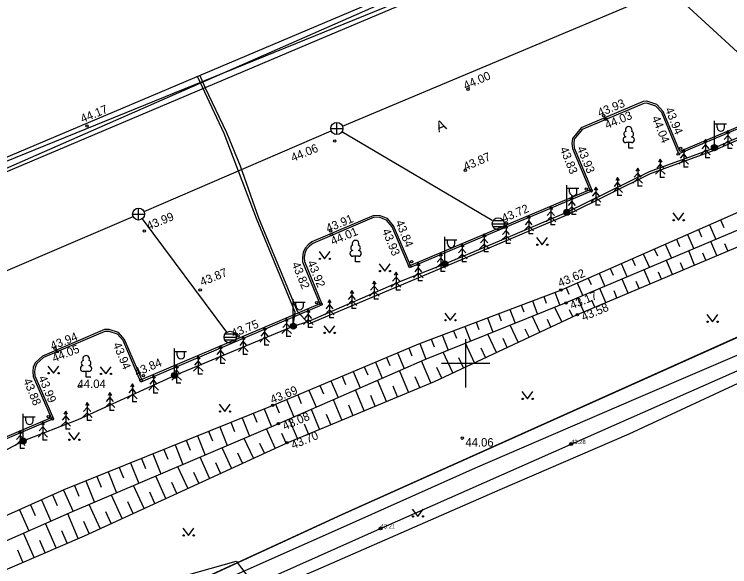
# Model space of a CAD drawing. Extents: x 543497 to 546634, y 6576026 to 6577859.
# Drawn here: x 545612.5 to 545671.9, y 6577533.1 to 6577579 of the extents above; entities that cross this region are included whole.
import ezdxf

# ---------------------------------------------------------------- set-up
doc = ezdxf.new("R2010")
doc.units = 0
for name, color, linetype in [('HALJASTUS', 7, 'Continuous'), ('HOONE', 7, 'Continuous'), ('HOONEDET', 7, 'Continuous'), ('KOORDPUNKT', 7, 'Continuous'), ('korgus-EH2000', 7, 'Continuous'), ('MPKAABEL', 7, 'Continuous'), ('PIIR', 7, 'Continuous'), ('POST', 7, 'Continuous'), ('PUU', 7, 'Continuous'), ('RELJEEF', 7, 'Continuous'), ('SITRASS', 7, 'Continuous'), ('SKKAEV', 7, 'Continuous'), ('SKTRASS', 7, 'Continuous'), ('TEE', 7, 'Continuous'), ('vork', 7, 'Continuous')]:
    doc.layers.add(name, color=color, linetype=linetype)

# ---------------------------------------------------------------- blocks, each defined once
blk = doc.blocks.new('VKORIS')
for p, q in [((0, 4), (0, -4)), ((-4, 0), (4, 0))]:
    blk.add_line(p, q)
blk = doc.blocks.new('LEHTP1')
for p, q in [((0.48, 0.95), (-0.48, 0.95)), ((0, 0), (0, 0.95)), ((0.76, 0), (0, 0))]:
    blk.add_line(p, q)
for centre, radius, start, end in [((0, 3.04), 0.554, 332.5799, 207.4201), ((-0.34, 2.35), 0.465, 109.0217, 253.1415), ((0.34, 2.35), 0.465, 286.8508, 70.9859), ((-0.47, 1.42), 0.475, 90.0016, 269.3953), ((0.47, 1.42), 0.475, 270.6047, 89.9984)]:
    blk.add_arc(centre, radius, start, end)
blk = doc.blocks.new('KUUSK1')
for p, q in [((0, 3), (-0.3, 2.5)), ((0.3, 2.5), (0, 3)), ((0, 3), (0, 0)), ((0, 1.3), (-0.8, 0.5)), ((0, 2.2), (-0.6, 1.5)), ((0.6, 1.5), (0, 2.2)), ((0.8, 0.5), (0, 1.3)), ((0.72, 0), (0, 0))]:
    blk.add_line(p, q)
blk = doc.blocks.new('MURU')
for p, q in [((-0.93, 1.21), (0, 0)), ((0, 0), (0.89, 1.21))]:
    blk.add_line(p, q)
for centre in [(-0.8, 0), (0.86, 0)]:
    blk.add_circle(centre, 0.11)
blk = doc.blocks.new('MEPOST')
for radius in [0.5, 0.45, 0.4, 0.35, 0.3, 0.25, 0.2, 0.15, 0.1, 0.05]:
    blk.add_circle((0, 0), radius)
blk = doc.blocks.new('VAPOST')
for p, q in [((0, 0.5), (0, 4.5)), ((0, 4), (2, 4)), ((0.45, 3.36), (0.45, 4)), ((1.68, 3.36), (1.68, 4))]:
    blk.add_line(p, q)
blk.add_arc((1.07, 3.36), 0.613, 180, 0)
blk = doc.blocks.new('REKAEV')
for p, q in [((-1, 0), (1, 0)), ((0.86, 0.5), (-0.86, 0.5)), ((0.86, -0.5), (-0.86, -0.5))]:
    blk.add_line(p, q)
blk.add_circle((0, 0), 1)
blk = doc.blocks.new('KAKAEV')
for p, q in [((-1, 0), (1, 0)), ((0, -1), (0, 1))]:
    blk.add_line(p, q)
blk.add_circle((0, 0), 1)

msp = doc.modelspace()

# ---------------------------------------------------------------- linework, layer by layer
at = {"layer": 'HALJASTUS'}
msp.add_lwpolyline([(545556.87, 6577498.132), (545578.261, 6577509.513), (545594.457, 6577518.487), (545605.308, 6577523.591), (545620.553, 6577530.623), (545630.954, 6577533.559), (545632.991, 6577530.881), (545637.561, 6577532.802), (545652.871, 6577539.503), (545663.588, 6577544.144), (545682.022, 6577552.729), (545701.911, 6577561.503), (545719.953, 6577568.894), (545729.67, 6577573.186), (545741.031, 6577578.228), (545755.742, 6577583.201), (545753.654, 6577588.781), (545753.111, 6577594.792)], dxfattribs=at)
at = {"layer": 'HOONE'}
msp.add_lwpolyline([(545571.441, 6577609.271), (545691.337, 6577660.01), (545712.594, 6577609.774), (545592.732, 6577559.017)], close=True, dxfattribs=at)
msp.add_lwpolyline([(545668.51, 6577591.106), (545668.958, 6577590.056), (545637.644, 6577576.814), (545603.104, 6577562.193), (545593.127, 6577557.968), (545592.732, 6577559.017)], dxfattribs=at)
at = {"layer": 'HOONEDET'}
for points in [[(545668.51, 6577591.106), (545593.127, 6577557.968)], [(545592.732, 6577559.017), (545668.958, 6577590.056)]]:
    msp.add_lwpolyline(points, dxfattribs=at)
at = {"layer": 'KOORDPUNKT'}
for centre, radius in [((545658.754, 6577543.29), 0.125), ((545658.754, 6577543.29), 0.0125), ((545658.754, 6577543.29), 0.011), ((545658.754, 6577543.29), 0.00955), ((545658.754, 6577543.29), 0.00807), ((545658.754, 6577543.29), 0.00659), ((545658.754, 6577543.29), 0.00511), ((545658.754, 6577543.29), 0.00363), ((545658.754, 6577543.29), 0.00215), ((545642.93, 6577536.272), 0.125), ((545642.93, 6577536.272), 0.0125), ((545642.93, 6577536.272), 0.011), ((545642.93, 6577536.272), 0.00955), ((545642.93, 6577536.272), 0.00807), ((545642.93, 6577536.272), 0.00659), ((545642.93, 6577536.272), 0.00511), ((545642.93, 6577536.272), 0.00363), ((545642.93, 6577536.272), 0.00215)]:
    msp.add_circle(centre, radius, dxfattribs=at)
at = {"layer": 'korgus-EH2000'}
for centre in [(545650.198, 6577572.779), (545661.465, 6577570.575), (545618.551, 6577569.711), (545661.62, 6577570.288), (545639.128, 6577568.463), (545667.645, 6577567.399), (545667.854, 6577567.868), (545649.972, 6577566.044), (545660.018, 6577564.482), (545660.44, 6577564.334), (545653.37, 6577561.67), (545623.312, 6577560.983), (545638.781, 6577560.994), (545638.839, 6577560.699), (545645.51, 6577558.441), (545645.354, 6577558.085), (545627.958, 6577556.091), (545657.903, 6577556.088), (545637.639, 6577555.047), (545637.993, 6577554.937), (545658.321, 6577555.012), (545659.275, 6577554.044), (545631.104, 6577552.283), (545615.904, 6577551.237), (545616.093, 6577550.957), (545623.242, 6577548.969), (545623.054, 6577548.572), (545617.924, 6577548.084), (545633.97, 6577546.505), (545615.342, 6577545.573), (545615.684, 6577545.386), (545634.458, 6577544.973), (545649.717, 6577543.781), (545635.168, 6577543.399)]:
    msp.add_circle(centre, 0.1, dxfattribs=at)
at = {"layer": 'MPKAABEL'}
for points in [[(545603.429, 6577539.456), (545610.631, 6577542.167), (545613.255, 6577543.547), (545617.826, 6577545.318), (545625.826, 6577548.99), (545635.685, 6577553.083), (545636.914, 6577553.471), (545644.659, 6577556.864), (545648.268, 6577558.261), (545652.805, 6577560.172), (545658.4, 6577562.55), (545665.261, 6577565.947), (545670.649, 6577567.911), (545679.82, 6577571.939), (545680.614, 6577572.043), (545682.663, 6577572.941), (545691.439, 6577576.582), (545701.584, 6577581.007), (545715.262, 6577586.869), (545727.871, 6577592.069), (545729.439, 6577592.763), (545729.971, 6577595.669), (545731.086, 6577597.404)], [(545627.929, 6577573.922), (545628.357, 6577572.952), (545630.131, 6577569.181), (545631.286, 6577566.422), (545632.813, 6577562.098), (545636.022, 6577554.328), (545636.985, 6577553.284), (545648.342, 6577558.076), (545658.484, 6577562.368), (545665.34, 6577565.763), (545670.725, 6577567.726), (545679.873, 6577571.744), (545680.668, 6577571.848), (545691.518, 6577576.398), (545701.663, 6577580.823), (545715.34, 6577586.685), (545727.947, 6577591.884)], [(545635.685, 6577553.083), (545635.838, 6577554.252), (545632.627, 6577562.026), (545629.949, 6577569.099), (545627.747, 6577573.845)]]:
    msp.add_lwpolyline(points, dxfattribs=at)
at = {"layer": 'PIIR'}
for points in [[(545673.8, 6577552.72), (545639.76, 6577537.43), (545600.27, 6577519.26), (545552.48, 6577632.65), (545626.85, 6577664.1), (545690.62, 6577691.07), (545694.95, 6577680.83), (545701.39, 6577683.56), (545743.83, 6577582.87), (545712.72, 6577569.73), (545673.8, 6577552.72)], [(544735.78, 6577003.33), (545244.51, 6577326.53), (545247.53, 6577327.48), (545255.02, 6577332.08), (545355.7, 6577393.55), (545396.67, 6577416.25), (545446.15, 6577442.67), (545483.43, 6577462.14), (545526.72, 6577483.94), (545567.61, 6577503.92), (545600.27, 6577519.26), (545639.76, 6577537.43), (545673.8, 6577552.72), (545712.72, 6577569.73), (545743.83, 6577582.87), (545764.02, 6577591.24), (545805.47, 6577607.21), (545907.89, 6577644.25), (545925.88, 6577650.4), (545918.84, 6577672.45), (545921.7, 6577673.29), (545969.55, 6577687.28)]]:
    msp.add_lwpolyline(points, dxfattribs=at)
at = {"layer": 'RELJEEF'}
for p, q in [((545670.239, 6577561.509), (545670.774, 6577560.292)), ((545671.155, 6577561.912), (545671.425, 6577561.297)), ((545669.324, 6577561.107), (545669.588, 6577560.504)), ((545667.493, 6577560.302), (545667.752, 6577559.712)), ((545668.408, 6577560.705), (545668.932, 6577559.511)), ((545666.577, 6577559.9), (545667.091, 6577558.731)), ((545670.851, 6577558.947), (545670.357, 6577560.115)), ((545671.772, 6577559.337), (545671.525, 6577559.921)), ((545665.662, 6577559.498), (545665.916, 6577558.919)), ((545669.01, 6577558.167), (545668.515, 6577559.335)), ((545669.931, 6577558.557), (545669.683, 6577559.141)), ((545663.831, 6577558.693), (545664.08, 6577558.126)), ((545664.746, 6577559.095), (545665.25, 6577557.95)), ((545667.168, 6577557.387), (545666.674, 6577558.554)), ((545662.915, 6577558.291), (545663.408, 6577557.169)), ((545668.089, 6577557.777), (545667.842, 6577558.361)), ((545661.084, 6577557.486), (545661.567, 6577556.388)), ((545662, 6577557.888), (545662.243, 6577557.333)), ((545665.327, 6577556.607), (545664.833, 6577557.773)), ((545666.247, 6577556.997), (545666, 6577557.58)), ((545660.169, 6577557.084), (545660.407, 6577556.541)), ((545663.485, 6577555.827), (545662.991, 6577556.992)), ((545664.406, 6577556.217), (545664.159, 6577556.8)), ((545658.338, 6577556.279), (545658.571, 6577555.748)), ((545659.253, 6577556.681), (545659.725, 6577555.607)), ((545661.643, 6577555.047), (545661.15, 6577556.212)), ((545657.412, 6577555.902), (545657.825, 6577554.813)), ((545662.564, 6577555.437), (545662.317, 6577556.019)), ((545655.542, 6577555.192), (545655.969, 6577554.067)), ((545656.477, 6577555.547), (545656.687, 6577554.994)), ((545659.802, 6577554.267), (545659.309, 6577555.431)), ((545660.722, 6577554.657), (545660.476, 6577555.239)), ((545653.672, 6577554.483), (545654.112, 6577553.322)), ((545654.607, 6577554.838), (545654.824, 6577554.266)), ((545657.982, 6577553.439), (545657.415, 6577554.648)), ((545658.887, 6577553.863), (545658.616, 6577554.442)), ((545651.802, 6577553.774), (545652.256, 6577552.577)), ((545652.737, 6577554.128), (545652.961, 6577553.539)), ((545656.17, 6577552.591), (545655.556, 6577553.902)), ((545650.867, 6577553.419), (545651.097, 6577552.811)), ((545657.076, 6577553.015), (545656.781, 6577553.645)), ((545648.997, 6577552.71), (545649.234, 6577552.084)), ((545649.932, 6577553.064), (545650.4, 6577551.831)), ((545654.359, 6577551.743), (545653.698, 6577553.155)), ((545655.265, 6577552.167), (545654.946, 6577552.848)), ((545647.127, 6577552), (545647.371, 6577551.357)), ((545648.062, 6577552.355), (545648.543, 6577551.086)), ((545652.548, 6577550.895), (545651.839, 6577552.409)), ((545653.453, 6577551.319), (545653.111, 6577552.051)), ((545646.192, 6577551.646), (545646.687, 6577550.34)), ((545650.736, 6577550.047), (545649.98, 6577551.663)), ((545644.347, 6577550.873), (545644.9, 6577549.559)), ((545645.269, 6577551.261), (545645.543, 6577550.611)), ((545648.925, 6577549.199), (545648.121, 6577550.916)), ((545651.642, 6577550.471), (545651.276, 6577551.253)), ((545643.426, 6577550.485), (545643.705, 6577549.821)), ((545649.83, 6577549.623), (545649.44, 6577550.456)), ((545641.582, 6577549.709), (545641.868, 6577549.031)), ((545642.504, 6577550.097), (545643.069, 6577548.755)), ((545647.107, 6577548.365), (545646.346, 6577550.194)), ((545648.019, 6577548.775), (545647.605, 6577549.659)), ((545640.661, 6577549.321), (545641.238, 6577547.951)), ((545645.261, 6577547.597), (545644.515, 6577549.39)), ((545638.817, 6577548.545), (545639.406, 6577547.146)), ((545639.739, 6577548.933), (545640.03, 6577548.241)), ((545643.414, 6577546.829), (545642.683, 6577548.586)), ((545646.184, 6577547.981), (545645.807, 6577548.886)), ((545637.896, 6577548.157), (545638.193, 6577547.451)), ((545644.337, 6577547.213), (545643.968, 6577548.1)), ((545636.052, 6577547.381), (545636.356, 6577546.661)), ((545636.974, 6577547.769), (545637.575, 6577546.342)), ((545641.567, 6577546.061), (545640.852, 6577547.781)), ((545642.491, 6577546.445), (545642.129, 6577547.314)), ((545635.131, 6577546.993), (545635.743, 6577545.538)), ((545639.721, 6577545.293), (545639.02, 6577546.977)), ((545633.283, 6577546.227), (545633.89, 6577544.73)), ((545634.209, 6577546.606), (545634.518, 6577545.87)), ((545637.874, 6577544.525), (545637.189, 6577546.172)), ((545640.644, 6577545.677), (545640.29, 6577546.528)), ((545631.43, 6577545.476), (545632.05, 6577543.944)), ((545632.356, 6577545.852), (545632.663, 6577545.094)), ((545638.797, 6577544.909), (545638.451, 6577545.742)), ((545630.503, 6577545.101), (545630.816, 6577544.326)), ((545636.027, 6577543.756), (545635.357, 6577545.368)), ((545636.951, 6577544.14), (545636.612, 6577544.955)), ((545628.649, 6577544.35), (545628.97, 6577543.558)), ((545629.576, 6577544.725), (545630.21, 6577543.159)), ((545634.197, 6577542.952), (545633.463, 6577544.548)), ((545627.722, 6577543.975), (545628.371, 6577542.373)), ((545632.38, 6577542.117), (545631.623, 6577543.762)), ((545635.105, 6577543.37), (545634.744, 6577544.156)), ((545625.868, 6577543.224), (545626.531, 6577541.587)), ((545626.795, 6577543.599), (545627.123, 6577542.79)), ((545633.288, 6577542.535), (545632.916, 6577543.345)), ((545624.942, 6577542.848), (545625.277, 6577542.021)), ((545630.562, 6577541.281), (545629.783, 6577542.976)), ((545631.471, 6577541.699), (545631.087, 6577542.534)), ((545623.088, 6577542.098), (545623.43, 6577541.253)), ((545624.015, 6577542.473), (545624.692, 6577540.801)), ((545628.745, 6577540.446), (545627.943, 6577542.19)), ((545621.234, 6577541.347), (545621.583, 6577540.485)), ((545622.161, 6577541.722), (545622.852, 6577540.015)), ((545626.928, 6577539.61), (545626.103, 6577541.404)), ((545629.654, 6577540.864), (545629.259, 6577541.723)), ((545620.307, 6577540.971), (545621.013, 6577539.23)), ((545627.837, 6577540.028), (545627.43, 6577540.913)), ((545618.453, 6577540.221), (545619.173, 6577538.444)), ((545619.38, 6577540.596), (545619.737, 6577539.716)), ((545625.111, 6577538.775), (545624.263, 6577540.618)), ((545617.527, 6577539.845), (545617.89, 6577538.948)), ((545623.294, 6577537.939), (545622.424, 6577539.832)), ((545626.02, 6577539.193), (545625.601, 6577540.102)), ((545615.688, 6577539.058), (545616.086, 6577538.171)), ((545616.601, 6577539.467), (545617.399, 6577537.686)), ((545621.477, 6577537.104), (545620.584, 6577539.046)), ((545624.202, 6577538.357), (545623.773, 6577539.291)), ((545614.776, 6577538.649), (545615.569, 6577536.88)), ((545622.385, 6577537.522), (545621.944, 6577538.48)), ((545612.951, 6577537.831), (545613.739, 6577536.073)), ((545613.863, 6577538.24), (545614.259, 6577537.358)), ((545619.66, 6577536.268), (545618.744, 6577538.26)), ((545617.837, 6577535.446), (545616.957, 6577537.492)), ((545620.568, 6577536.686), (545620.116, 6577537.67)), ((545615.999, 6577534.656), (545615.127, 6577536.685)), ((545618.751, 6577535.851), (545618.287, 6577536.859)), ((545616.918, 6577535.051), (545616.48, 6577536.07)), ((545614.162, 6577533.866), (545613.297, 6577535.878)), ((545615.081, 6577534.261), (545614.646, 6577535.271)), ((545613.243, 6577533.471), (545612.813, 6577534.472))]:
    msp.add_line(p, q, dxfattribs=at)
for points in [[(545553.122, 6577505.665), (545553.685, 6577505.983), (545573.938, 6577517.077), (545590.876, 6577526.807), (545599.743, 6577531.91), (545616.679, 6577539.502), (545633.97, 6577546.505), (545646.103, 6577551.612), (545657.903, 6577556.088), (545677.092, 6577564.521), (545697.103, 6577573.543), (545702.839, 6577576.119), (545709.678, 6577578.023), (545716.644, 6577580.748), (545723.855, 6577583.243), (545730.974, 6577586.42), (545738.86, 6577590.15), (545743.03, 6577592.861), (545746.345, 6577595.356), (545749.592, 6577597.839), (545750.935, 6577599.751)], [(545752.912, 6577598.362), (545752.536, 6577597.617), (545750.914, 6577596.133), (545745.725, 6577592.543), (545739.426, 6577589.166), (545731.487, 6577585.366), (545724.802, 6577582.636), (545716.994, 6577579.332), (545697.861, 6577571.954), (545677.641, 6577563.204), (545658.321, 6577555.012), (545646.589, 6577550.301), (545634.458, 6577544.973), (545617.338, 6577537.66), (545600.704, 6577530.324), (545591.716, 6577525.03), (545574.654, 6577515.42)], [(545555.351, 6577501.178), (545555.999, 6577501.499), (545575.521, 6577513.738), (545592.402, 6577523.321), (545601.943, 6577528.611), (545618.367, 6577535.674), (545635.168, 6577543.399), (545647.423, 6577548.496), (545659.275, 6577554.044), (545677.956, 6577561.956), (545698.887, 6577569.488), (545717.356, 6577577.337), (545725.91, 6577580.68), (545732.318, 6577583.31), (545740.294, 6577586.671), (545745.596, 6577589.463), (545749, 6577591.793), (545753.111, 6577594.792)]]:
    msp.add_lwpolyline(points, dxfattribs=at)
at = {"layer": 'SITRASS'}
for points in [[(545592.627, 6577513.998), (545608.589, 6577521.201), (545625.437, 6577528.467), (545642.93, 6577536.272), (545658.754, 6577543.29), (545675.68, 6577550.746), (545692.336, 6577557.893), (545709.186, 6577565.215), (545727.252, 6577573.326), (545744.263, 6577580.372), (545761.062, 6577587.912), (545778.45, 6577594.724), (545795.705, 6577601.587), (545802.158, 6577604.124)], [(545538.087, 6577489.583), (545548.118, 6577494.612), (545557.578, 6577499.038), (545565.43, 6577502.73), (545576.15, 6577507.673), (545585.965, 6577512.108), (545598.196, 6577517.736), (545607.312, 6577522.021), (545617.684, 6577526.554), (545628.442, 6577531.345), (545639.602, 6577536.291), (545650.824, 6577541.32), (545664.149, 6577547.08), (545680.969, 6577554.307), (545696.736, 6577561.192), (545712.974, 6577568.121), (545725.218, 6577573.271), (545737, 6577578.29)]]:
    msp.add_lwpolyline(points, dxfattribs=at)
at = {"layer": 'SKTRASS'}
for points in [[(545639.761, 6577569.704), (545666.39, 6577580.925)], [(545667.219, 6577580.78), (545676.552, 6577572.186)], [(545623.305, 6577562.602), (545638.841, 6577569.312)], [(545639.731, 6577569.256), (545652.206, 6577561.897)], [(545593.147, 6577549.669), (545622.386, 6577562.207)], [(545623.144, 6577562.003), (545630.145, 6577552.593)]]:
    msp.add_lwpolyline(points, dxfattribs=at)
at = {"layer": 'TEE'}
for points in [[(545705.259, 6577583.323), (545667.7, 6577567.393), (545666.277, 6577570.835), (545665.784, 6577571.374), (545665.029, 6577571.619), (545664.786, 6577571.598), (545659.681, 6577569.43), (545659.017, 6577568.626), (545658.977, 6577568.258), (545659.01, 6577567.898), (545660.498, 6577564.33), (545645.335, 6577557.923), (545643.888, 6577561.349), (545643.422, 6577561.9), (545642.861, 6577562.11), (545642.406, 6577562.142), (545637.309, 6577559.954), (545637.027, 6577559.725), (545636.798, 6577559.475), (545636.641, 6577559.164), (545636.602, 6577558.795), (545636.611, 6577558.471), (545638.085, 6577554.862), (545623.026, 6577548.443), (545621.554, 6577551.883), (545621.082, 6577552.425), (545620.39, 6577552.646), (545620.043, 6577552.645), (545620.043, 6577552.645), (545614.939, 6577550.477), (545614.399, 6577549.989), (545614.249, 6577549.659), (545614.212, 6577549.32), (545614.237, 6577548.952), (545615.783, 6577545.39), (545600.615, 6577538.954)], [(545705.064, 6577583.403), (545667.781, 6577567.59), (545666.406, 6577570.917), (545665.868, 6577571.504), (545665.046, 6577571.771), (545664.749, 6577571.745), (545659.589, 6577569.554), (545658.873, 6577568.687), (545658.826, 6577568.259), (545658.863, 6577567.861), (545660.302, 6577564.41), (545645.415, 6577558.12), (545644.017, 6577561.428), (545643.511, 6577562.027), (545642.893, 6577562.258), (545642.38, 6577562.294), (545637.231, 6577560.084), (545636.924, 6577559.834), (545636.673, 6577559.561), (545636.495, 6577559.207), (545636.452, 6577558.801), (545636.462, 6577558.44), (545637.89, 6577554.942), (545623.105, 6577548.64), (545621.683, 6577551.964), (545621.168, 6577552.555), (545620.413, 6577552.796), (545620.013, 6577552.795), (545614.857, 6577550.605), (545614.275, 6577550.079), (545614.102, 6577549.699), (545614.061, 6577549.323), (545614.089, 6577548.916), (545615.585, 6577545.469), (545600.694, 6577539.15)]]:
    msp.add_lwpolyline(points, dxfattribs=at)

# ---------------------------------------------------------------- block references
at = {"layer": 'HALJASTUS', "xscale": 0.5, "yscale": 0.5}
for p in [(545667.679, 6577561.886), (545656.35, 6577559.857), (545638.292, 6577558.674), (545643.287, 6577557.665), (545648.725, 6577553.571), (545670.489, 6577553.456), (545638.702, 6577552.52), (545615.776, 6577549.169), (545620.123, 6577549.113), (545655.134, 6577547.042), (545630.003, 6577545.994), (545617.495, 6577543.647), (545646.028, 6577537.281), (545626.991, 6577535.698)]:
    msp.add_blockref('MURU', p, dxfattribs=at)
at = {"layer": 'POST', "xscale": 0.5, "yscale": 0.5}
for name, p in [('VAPOST', (545670.649, 6577567.911)), ('MEPOST', (545670.649, 6577567.911)), ('VAPOST', (545658.4, 6577562.55)), ('MEPOST', (545658.4, 6577562.55)), ('VAPOST', (545648.268, 6577558.261)), ('MEPOST', (545648.268, 6577558.261)), ('VAPOST', (545635.685, 6577553.083)), ('MEPOST', (545635.685, 6577553.083)), ('VAPOST', (545625.826, 6577548.99)), ('MEPOST', (545625.826, 6577548.99)), ('VAPOST', (545613.255, 6577543.547)), ('MEPOST', (545613.255, 6577543.547))]:
    msp.add_blockref(name, p, dxfattribs=at)
at = {"layer": 'PUU', "xscale": 0.5, "yscale": 0.5}
for name, p in [('LEHTP1', (545663.537, 6577567.869)), ('KUUSK1', (545671.775, 6577567.839)), ('KUUSK1', (545669.912, 6577567.085)), ('KUUSK1', (545668.101, 6577566.297)), ('KUUSK1', (545666.159, 6577565.453)), ('KUUSK1', (545664.285, 6577564.711)), ('KUUSK1', (545662.618, 6577563.947)), ('KUUSK1', (545660.811, 6577563.141)), ('KUUSK1', (545658.812, 6577562.363)), ('KUUSK1', (545657.076, 6577561.519)), ('KUUSK1', (545655.235, 6577560.77)), ('KUUSK1', (545653.352, 6577559.948)), ('KUUSK1', (545651.542, 6577559.256)), ('LEHTP1', (545640.86, 6577558.418)), ('KUUSK1', (545649.717, 6577558.423)), ('KUUSK1', (545647.935, 6577557.642)), ('KUUSK1', (545646.068, 6577556.861)), ('KUUSK1', (545644.222, 6577556.067)), ('KUUSK1', (545642.412, 6577555.317)), ('KUUSK1', (545640.558, 6577554.557)), ('KUUSK1', (545638.694, 6577553.782)), ('KUUSK1', (545636.928, 6577552.982)), ('KUUSK1', (545635.126, 6577552.216)), ('KUUSK1', (545633.306, 6577551.516)), ('KUUSK1', (545631.537, 6577550.733)), ('KUUSK1', (545629.65, 6577549.98)), ('LEHTP1', (545618.488, 6577548.848)), ('KUUSK1', (545627.796, 6577549.094)), ('KUUSK1', (545626.001, 6577548.341)), ('KUUSK1', (545624.086, 6577547.526)), ('KUUSK1', (545622.327, 6577546.794)), ('KUUSK1', (545620.462, 6577546.076)), ('KUUSK1', (545618.582, 6577545.237)), ('KUUSK1', (545616.799, 6577544.522)), ('KUUSK1', (545614.894, 6577543.624)), ('KUUSK1', (545613.02, 6577542.909))]:
    msp.add_blockref(name, p, dxfattribs=at)
at = {"layer": 'SKKAEV', "xscale": 0.5, "yscale": 0.5}
for name, p in [('KAKAEV', (545639.3, 6577569.51)), ('KAKAEV', (545622.846, 6577562.404)), ('REKAEV', (545652.703, 6577561.595)), ('REKAEV', (545630.45, 6577552.167))]:
    msp.add_blockref(name, p, dxfattribs=at)
at = {"layer": 'vork', "xscale": 0.5, "yscale": 0.5}
msp.add_blockref('VKORIS', (545650, 6577550), dxfattribs=at)

# ---------------------------------------------------------------- texts
at = {"layer": 'KOORDPUNKT'}
for s, p in [('43.28', (545658.754, 6577543.29)), ('43.21', (545642.93, 6577536.272))]:
    msp.add_text(s, height=0.35, rotation=360, dxfattribs=at).set_placement(p)
at = {"layer": 'korgus-EH2000'}
for s, rotation, p in [(' 44.00 ', 23.35875, (545649.754, 6577572.617)), (' 43.93', 22.40984, (545660.884, 6577570.362)), (' 44.17 ', 22.18506, (545617.948, 6577569.869)), (' 43.94', 292.31944, (545666.438, 6577571.347)), (' 44.03', 22.40984, (545661.489, 6577569.354)), (' 44.04 ', 292.31944, (545665.334, 6577570.636)), (' 44.06 ', 22.18506, (545635.417, 6577566.636)), (' 43.87 ', 23.35875, (545649.754, 6577565.882)), (' 43.83', 292.31944, (545657.703, 6577568.056)), (' 43.93 ', 292.31944, (545659.13, 6577568.116)), (' 43.72 ', 23.35875, (545652.928, 6577561.582)), (' 43.99 ', 22.18506, (545623.435, 6577560.955)), (' 43.91', 22.77712, (545638.337, 6577560.759)), (' 43.84', 292.31944, (545644.057, 6577561.975)), (' 44.01 ', 22.77712, (545638.725, 6577559.698)), (' 43.93 ', 292.31944, (545642.944, 6577561.262)), (' 43.82', 292.31944, (545635.447, 6577558.497)), (' 43.92 ', 292.31944, (545636.74, 6577558.629)), (' 43.87 ', 22.18506, (545627.87, 6577556.307)), (' 43.62 ', 23.27621, (545657.599, 6577556.212)), (' 43.17 ', 22.72832, (545658.591, 6577554.366)), (' 43.58 ', 22.72813, (545659.545, 6577553.398)), (' 43.75 ', 22.18506, (545630.476, 6577552.024)), (' 43.94', 21.74443, (545615.44, 6577550.996)), (' 44.05', 21.74443, (545615.59, 6577549.974)), (' 43.94 ', 292.31944, (545620.602, 6577551.818)), (' 43.84', 22.83365, (545622.445, 6577548.798)), (' 43.88', 292.31944, (545613.152, 6577548.825)), (' 43.99 ', 292.31944, (545614.416, 6577549.048)), (' 43.69 ', 22.15495, (545633.703, 6577546.53)), (' 43.08 ', 22.91045, (545634.731, 6577544.328)), (' 43.70 ', 22.50174, (545635.436, 6577542.752))]:
    msp.add_text(s, height=0.7, rotation=rotation, dxfattribs=at).set_placement(p)
for s, p in [(' 44.04 ', (545617.518, 6577547.948)), (' 44.06 ', (545649.717, 6577543.081))]:
    msp.add_text(s, height=0.7, dxfattribs=at).set_placement(p)
at = {"layer": 'TEE'}
msp.add_text('A', height=0.9, rotation=22.64459, dxfattribs=at).set_placement((545647.75, 6577569.173))

doc.saveas('drawing.dxf')
